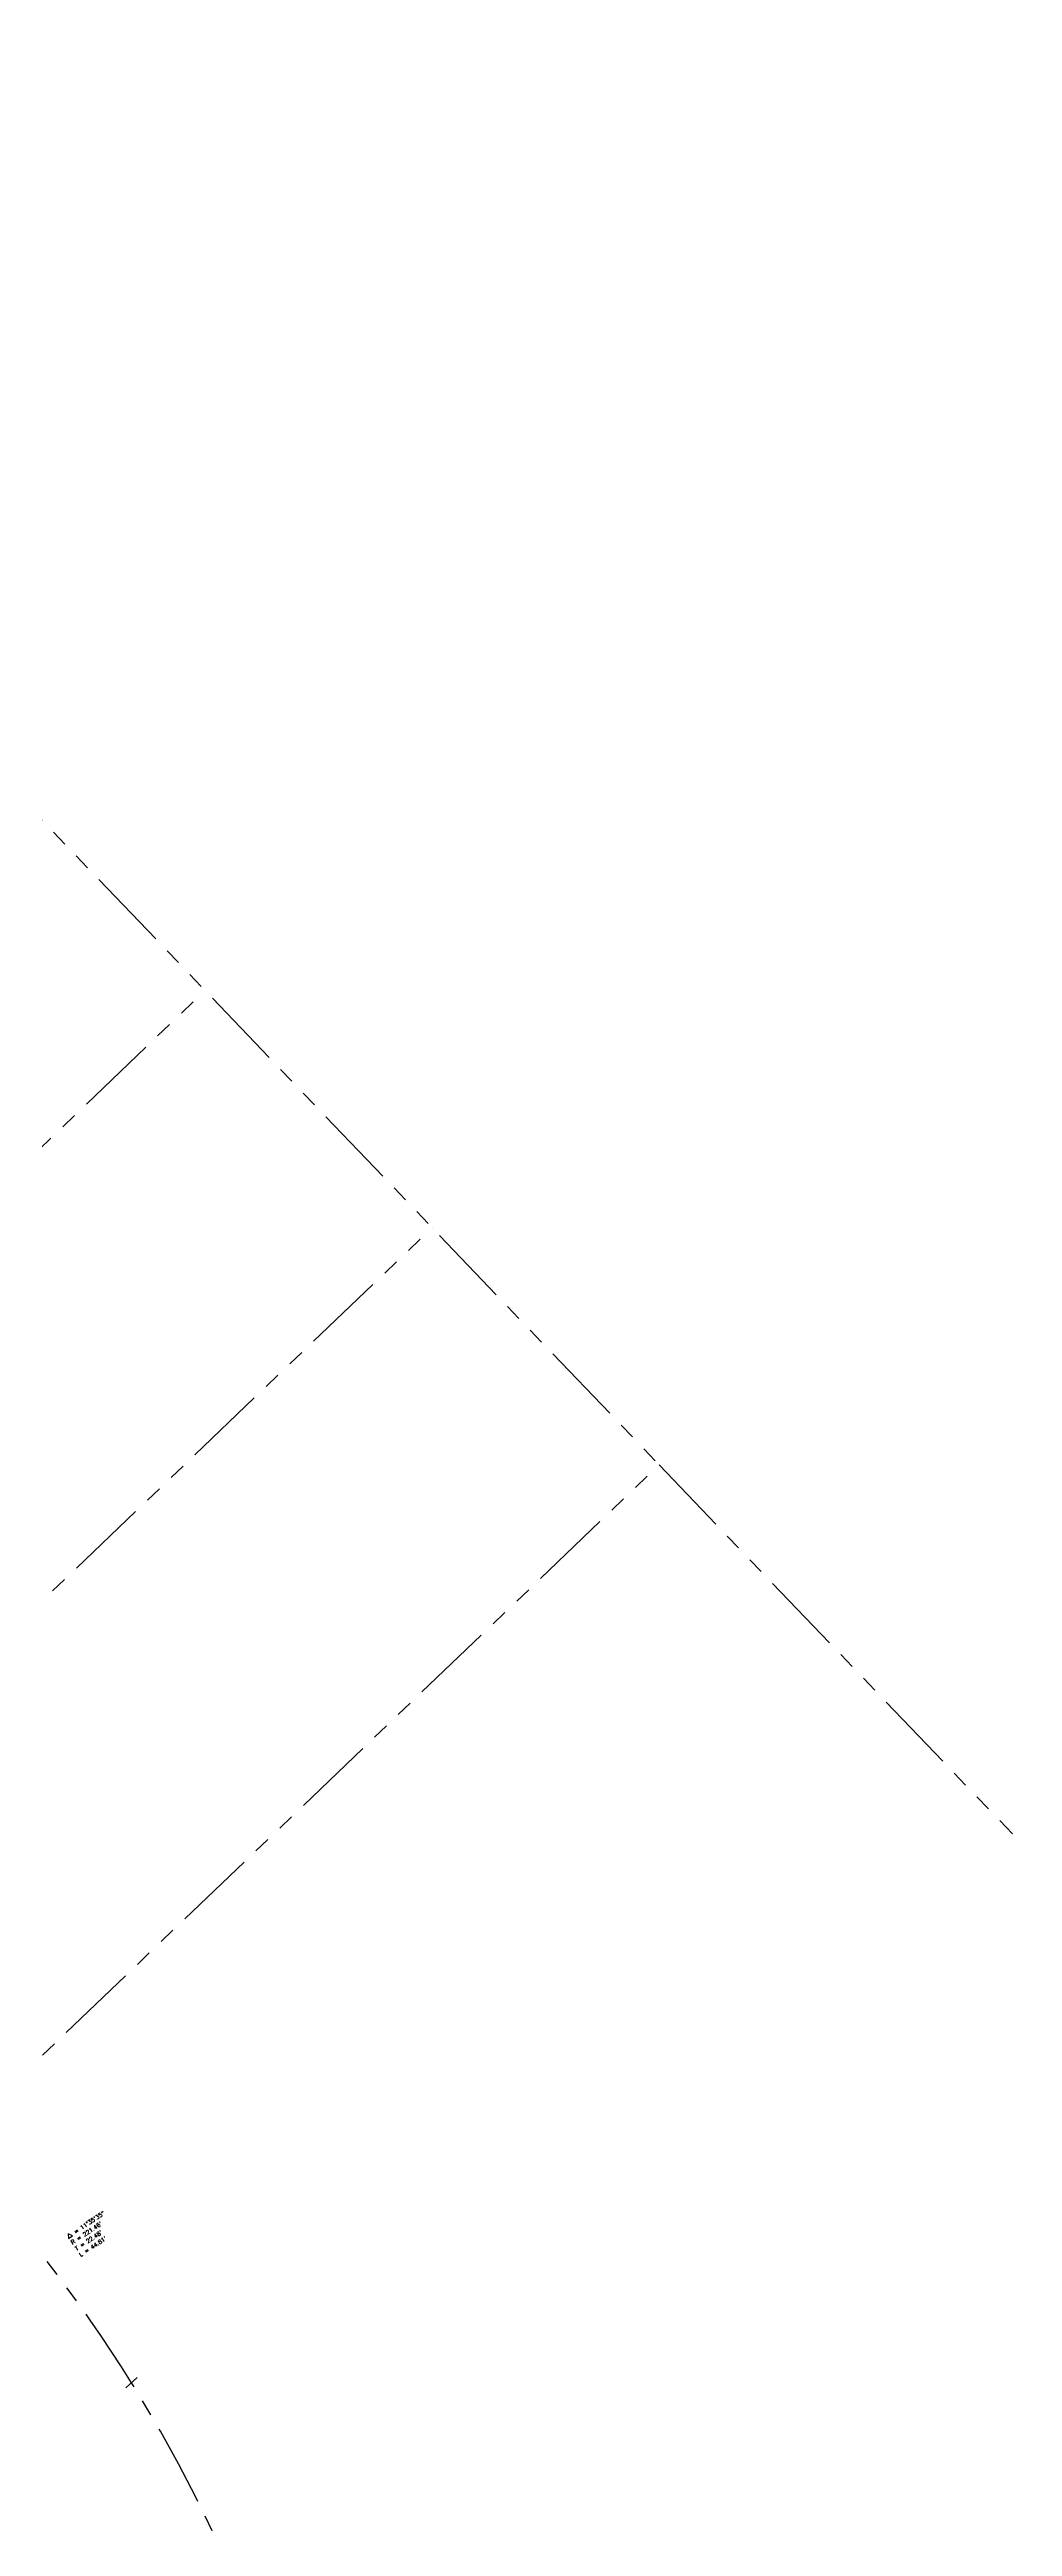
# Model space of a CAD drawing. Extents: x 3812 to 5524, y 4309 to 5867.
# Drawn here: x 5248.1 to 5394.8, y 5270 to 5647.2 of the extents above; entities that cross this region are included whole.
import ezdxf

# ---------------------------------------------------------------- set-up
doc = ezdxf.new("R2010")
doc.units = 0
doc.header["$LTSCALE"] = 10
doc.header["$MEASUREMENT"] = 0
doc.linetypes.add('PHANTOM', pattern=[2.5, 1.25, -0.25, 0.25, -0.25, 0.25, -0.25])
doc.layers.get('0').update_dxf_attribs({"linetype": 'CONTINUOUS'})
doc.layers.add('BNDRY-REC', color=4, linetype='PHANTOM')
doc.layers.add('PLT_ANNO_TXT', color=120, linetype='CONTINUOUS')
doc.styles.add('L80', font='simplex.shx', dxfattribs={"height": 0.8})

# ---------------------------------------------------------------- blocks, each defined once
blk = doc.blocks.new('DELTA')
blk.add_lwpolyline([(0, 0), (0.096, 0), (0.048, 0.083)], close=True)

msp = doc.modelspace()

# ---------------------------------------------------------------- linework, layer by layer
at = {"layer": 'BNDRY-REC'}
for p, q in [((5134.65, 5647.24), (5340.98, 5431.7)), ((5163.48, 5400.21), (5271.83, 5503.94)), ((5198.05, 5364.09), (5306.41, 5467.82)), ((5232.63, 5327.97), (5340.98, 5431.7)), ((5340.98, 5431.7), (5394.79, 5375.49)), ((5259.75, 5291.12), (5261.5, 5292.72))]:
    msp.add_line(p, q, dxfattribs=at)
for start, end in [(31.9188, 43.75), (20.0876, 31.9188)]:
    msp.add_arc((5072.65, 5174.83), 221.46, start, end, dxfattribs=at)

# ---------------------------------------------------------------- block references
at = {"layer": 'PLT_ANNO_TXT', "xscale": 7.683073229291718, "yscale": 7.683073229291718, "zscale": 7.683073229291718, "rotation": 33.66888888888889}
msp.add_blockref('DELTA', (5251.05, 5313.86), dxfattribs=at)

# ---------------------------------------------------------------- texts
at = {"layer": 'PLT_ANNO_TXT', "style": 'L80'}
for s, p in [("R = 221.46'", (5251.67, 5312.93)), ("T = 22.48'", (5252.29, 5311.99)), (' = 11%%d35\'35"', (5251.72, 5314.3)), ("L = 44.81'", (5252.92, 5311.06))]:
    msp.add_text(s, height=0.64, rotation=33.6689, dxfattribs=at).set_placement(p)

doc.saveas('drawing.dxf')
